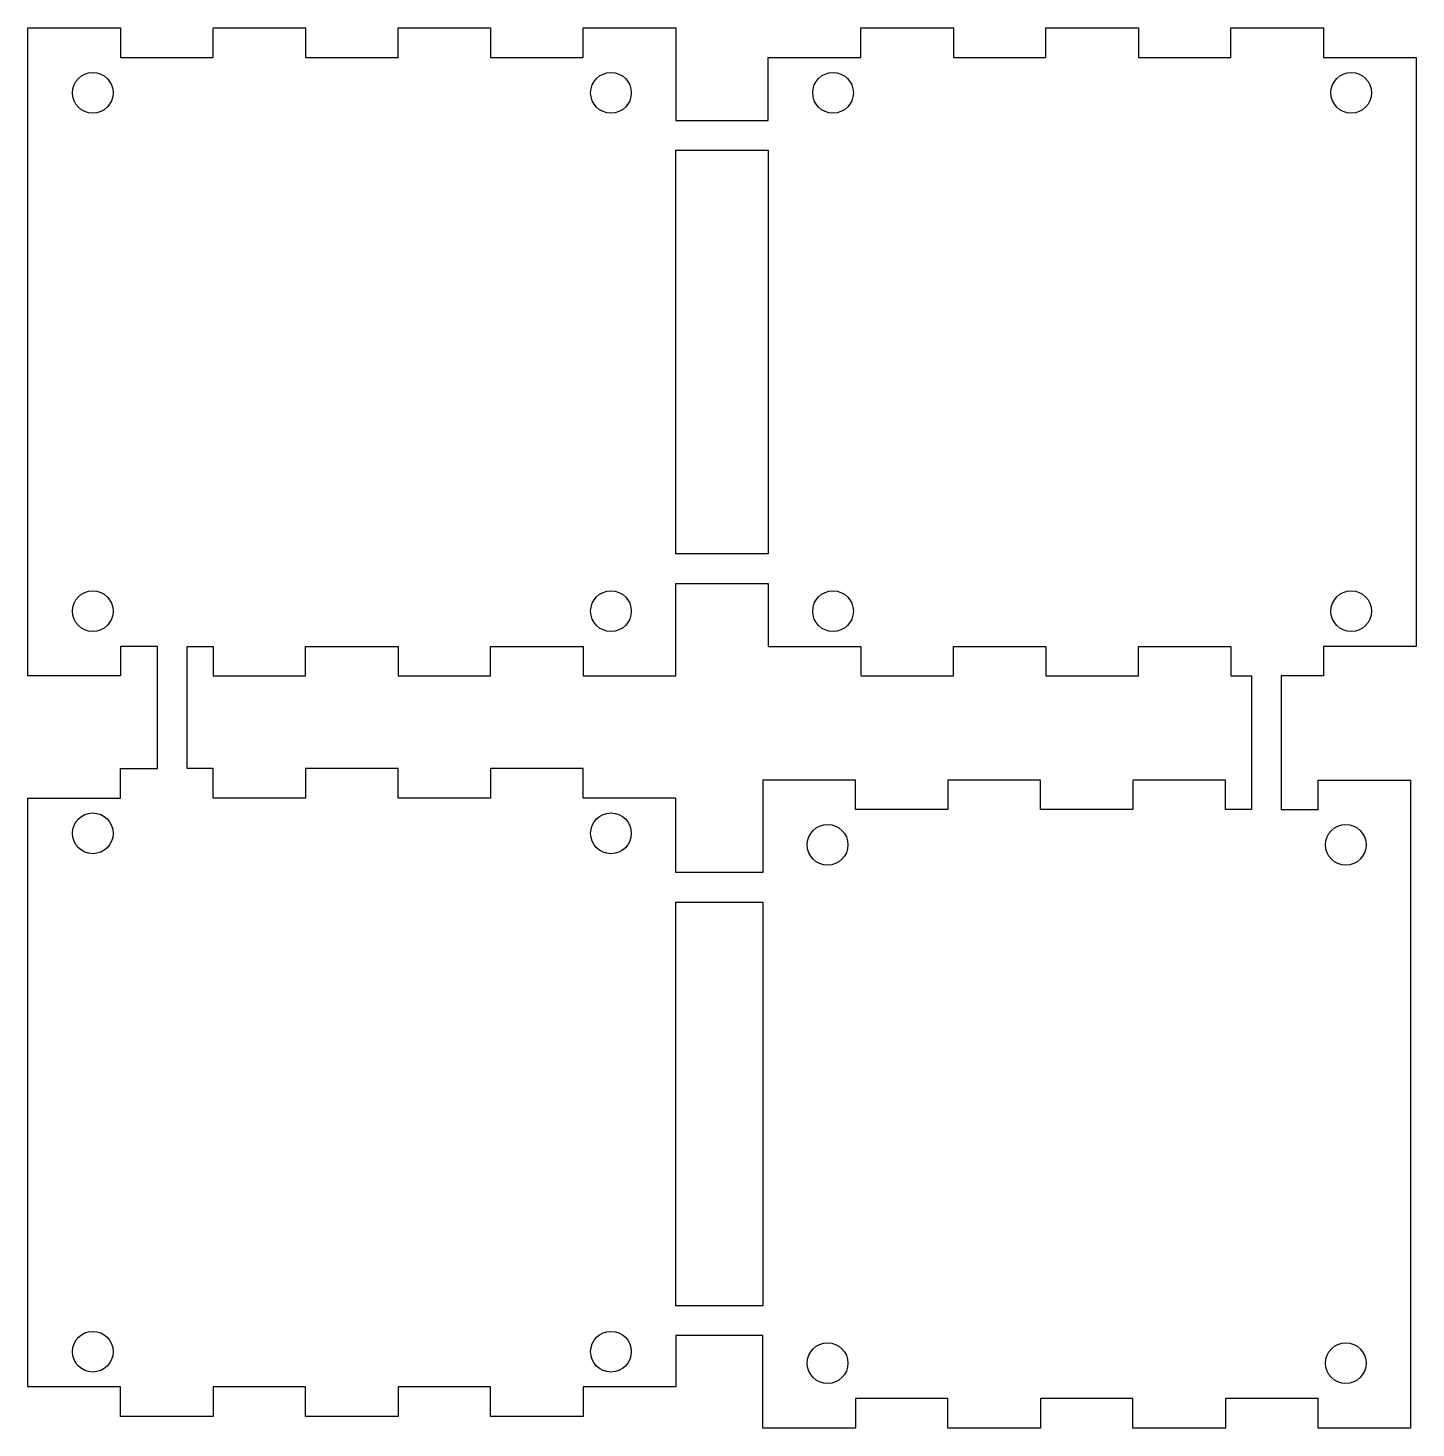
# Model space of a CAD drawing. Header units: millimetres. Extents: x -17.5 to 57.5, y -58.1 to 17.5.
import ezdxf

# ---------------------------------------------------------------- set-up
doc = ezdxf.new("R2010")
doc.units = ezdxf.units.MM
doc.layers.get('0').update_dxf_attribs({"linetype": 'CONTINUOUS'})

msp = doc.modelspace()

# ---------------------------------------------------------------- linework, layer by layer
for points in [[(-17.5, -17.5), (-17.5, 17.5), (-12.5, 17.5), (-12.5, 15.9), (-7.5, 15.9), (-7.5, 17.5), (-2.5, 17.5), (-2.5, 15.9), (2.5, 15.9), (2.5, 17.5), (7.5, 17.5), (7.5, 15.9), (12.5, 15.9), (12.5, 17.5), (17.5, 17.5), (17.5, 12.5), (22.5, 12.5), (22.5, 15.9), (27.5, 15.9), (27.5, 17.5), (32.5, 17.5), (32.5, 15.9), (37.5, 15.9), (37.5, 17.5), (42.5, 17.5), (42.5, 15.9), (47.5, 15.9), (47.5, 17.5), (52.5, 17.5), (52.5, 15.9), (57.5, 15.9), (57.5, -15.9), (52.5, -15.9), (52.5, -17.5), (50.205, -17.5), (50.205, -24.721), (52.205, -24.721), (52.205, -23.121), (57.205, -23.121), (57.205, -58.121), (52.205, -58.121), (52.205, -56.521), (47.205, -56.521), (47.205, -58.121), (42.205, -58.121), (42.205, -56.521), (37.205, -56.521), (37.205, -58.121), (32.205, -58.121), (32.205, -56.521), (27.205, -56.521), (27.205, -58.121), (22.205, -58.121), (22.205, -53.121), (17.5, -53.121), (17.5, -55.9), (12.5, -55.9), (12.5, -57.5), (7.5, -57.5), (7.5, -55.9), (2.5, -55.9), (2.5, -57.5), (-2.5, -57.5), (-2.5, -55.9), (-7.5, -55.9), (-7.5, -57.5), (-12.5, -57.5), (-12.5, -55.9), (-17.5, -55.9), (-17.5, -24.1), (-12.5, -24.1), (-12.5, -22.5), (-10.5, -22.5), (-10.5, -15.9), (-12.5, -15.9), (-12.5, -17.5)], [(17.5, 10.9), (22.5, 10.9), (22.5, -10.9), (17.5, -10.9)], [(-7.5, -15.9), (-7.5, -17.5), (-2.5, -17.5), (-2.5, -15.9), (2.5, -15.9), (2.5, -17.5), (7.5, -17.5), (7.5, -15.9), (12.5, -15.9), (12.5, -17.5), (17.5, -17.5), (17.5, -12.5), (22.5, -12.5), (22.5, -15.9), (27.5, -15.9), (27.5, -17.5), (32.5, -17.5), (32.5, -15.9), (37.5, -15.9), (37.5, -17.5), (42.5, -17.5), (42.5, -15.9), (47.5, -15.9), (47.5, -17.5), (48.605, -17.5), (48.605, -24.721), (47.205, -24.721), (47.205, -23.121), (42.205, -23.121), (42.205, -24.721), (37.205, -24.721), (37.205, -23.121), (32.205, -23.121), (32.205, -24.721), (27.205, -24.721), (27.205, -23.121), (22.205, -23.121), (22.205, -28.121), (17.5, -28.121), (17.5, -24.1), (12.5, -24.1), (12.5, -22.5), (7.5, -22.5), (7.5, -24.1), (2.5, -24.1), (2.5, -22.5), (-2.5, -22.5), (-2.5, -24.1), (-7.5, -24.1), (-7.5, -22.5), (-8.9, -22.5), (-8.9, -15.9)], [(22.205, -51.521), (17.5, -51.521), (17.5, -29.721), (22.205, -29.721)]]:
    msp.add_lwpolyline(points, close=True)
for centre in [(-14, 14), (14, 14), (26, 14), (54, 14), (-14, -14), (14, -14), (26, -14), (54, -14), (-14, -26), (14, -26), (25.705, -26.621), (53.705, -26.621), (-14, -54), (14, -54), (25.705, -54.621), (53.705, -54.621)]:
    msp.add_circle(centre, 1.1)

doc.saveas('drawing.dxf')
